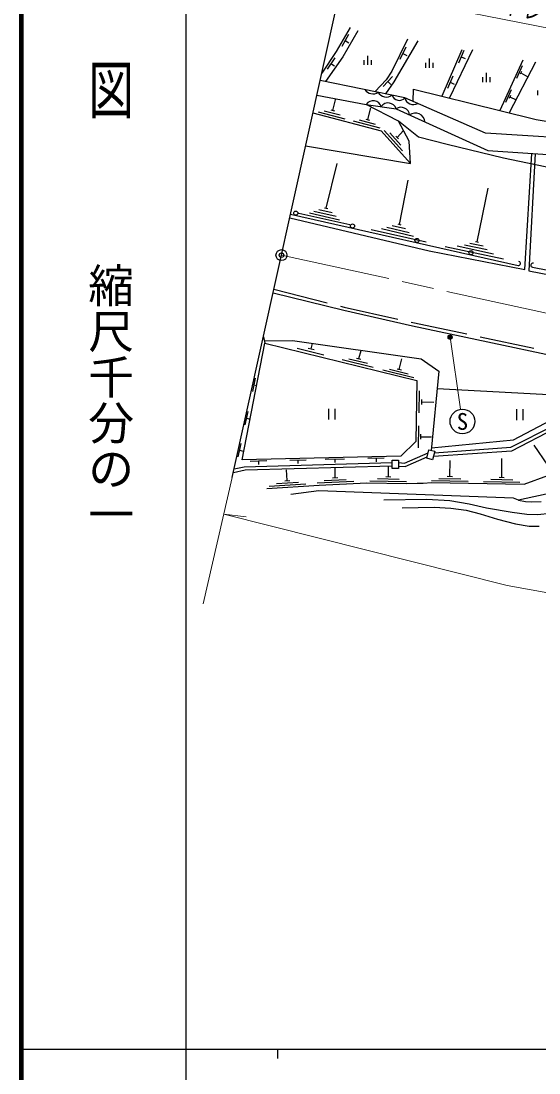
# Model space of a CAD drawing. Units: millimetres at full size, sheet at 1:1000; details may follow other scales. Extents: x 40000 to 680000, y 20000 to 380000.
# Drawn here: x 40000 to 96574, y 202409 to 317406 of the extents above; entities that cross this region are included whole.
import ezdxf
from ezdxf.enums import TextEntityAlignment as Align

# ---------------------------------------------------------------- set-up
doc = ezdxf.new("R2010")
doc.units = ezdxf.units.MM
doc.header["$LTSCALE"] = 1000
doc.header["$PDMODE"] = 32
doc.header["$PDSIZE"] = 500
doc.linetypes.add('CHAIN', pattern=[18.5, 12, -1.5, 3.5, -1.5])
doc.linetypes.add('DASHED', pattern=[7.5, 6, -1.5])
for name, color, linetype, lineweight in [('M-BGD', 7, 'Continuous', 25), ('M-BMK', 2, 'CHAIN', 13), ('M-BMK-OTRS', 5, 'Continuous', 25), ('M-BMK-SRVR', 3, 'Continuous', 25), ('M-STR-HTXT', 7, 'Continuous', 13), ('M-STR-STRC', 7, 'Continuous', 25), ('M-TTL', 2, 'Continuous', 140), ('M-TTL-BAND', 7, 'Continuous', 25)]:
    doc.layers.add(name, color=color, linetype=linetype, lineweight=lineweight)
doc.layers.add('M-OTRS', color=6, linetype='Continuous')
doc.styles.add('@ＭＳ ゴシック', font='')
doc.styles.add('ＭＳ ゴシック', font='')
doc.styles.get('@ＭＳ ゴシック').set_extended_font_data('@MS Gothic')
doc.styles.get('ＭＳ ゴシック').set_extended_font_data('MS Gothic')

msp = doc.modelspace()

# ---------------------------------------------------------------- hatches: boundary and pattern name
at = {"layer": 'M-STR-HTXT'}
msp.add_hatch(color=256, dxfattribs=at).paths.add_polyline_path([(87082, 282965, -1), (86643, 282726, -1)])

# ---------------------------------------------------------------- linework, layer by layer
at = {"layer": 'M-BGD'}
for p, q in [((75781, 315920), (75030, 314621)), ((75406, 315270), (75821, 315030)), ((82037, 314537), (81388, 313184)), ((88149, 314271), (85972, 309205)), ((89306, 314271), (86795, 309001)), ((88373, 314185), (87781, 312807)), ((74260, 313382), (73424, 312137)), ((77488, 312618), (77488, 313140)), ((77888, 312618), (77888, 313614)), ((78288, 312618), (78288, 313140)), ((81712, 313860), (82145, 313653)), ((84231, 312305), (84231, 312828)), ((84631, 312305), (84631, 313301)), ((85031, 312305), (85031, 312828)), ((88077, 313496), (88518, 313306)), ((94823, 313115), (92319, 307628)), ((96197, 312898), (93339, 307373)), ((73842, 312759), (74241, 312491)), ((90834, 310741), (90834, 311737)), ((94739, 312497), (94116, 311133)), ((94664, 311899), (94519, 311581)), ((94592, 311740), (95372, 311303)), ((80574, 311351), (79543, 310262)), ((80059, 310807), (80407, 310476)), ((87175, 311396), (86583, 310017)), ((86879, 310707), (87320, 310517)), ((90434, 310741), (90434, 311264)), ((91234, 310741), (91234, 311264)), ((93541, 309871), (92918, 308507)), ((96448, 309289), (96448, 309811)), ((74049, 307628), (74391, 308934)), ((93466, 309273), (93320, 308955)), ((93393, 309114), (94078, 308802)), ((72461, 307486), (75363, 306726)), ((73110, 307595), (74851, 307139)), ((73846, 307681), (74252, 307575)), ((77876, 306625), (78218, 307931)), ((76289, 306483), (79191, 305723)), ((76937, 306592), (78679, 306136)), ((77673, 306679), (78080, 306572)), ((79669, 305433), (81679, 303206)), ((80272, 305168), (81478, 303832)), ((80934, 304837), (81216, 304525)), ((81075, 304681), (81780, 305428)), ((73336, 296937), (74531, 301837)), ((81329, 295178), (82301, 300020)), ((89808, 293266), (91018, 299124)), ((72537, 296814), (73999, 296476)), ((73165, 296977), (73506, 296898)), ((69440, 296297), (94294, 290687)), ((70343, 296406), (75929, 295166)), ((71495, 296440), (74771, 295681)), ((71983, 296635), (74418, 296071)), ((78231, 294626), (84237, 293265)), ((79380, 294719), (82860, 293887)), ((79974, 294886), (82405, 294304)), ((80530, 295061), (81989, 294712)), ((81159, 295219), (81499, 295138)), ((89637, 293303), (89979, 293229)), ((86326, 292762), (92695, 291409)), ((87635, 292814), (91602, 291958)), ((88460, 292943), (90904, 292416)), ((89012, 293131), (90478, 292815)), ((71689, 281573), (71835, 282163)), ((70161, 281641), (73074, 280922)), ((71350, 281657), (72029, 281489)), ((76897, 280503), (77158, 281388)), ((75068, 280399), (78466, 279560)), ((75812, 280493), (77851, 279990)), ((76659, 280562), (77134, 280445)), ((81322, 279318), (81609, 280483)), ((65589, 278364), (65265, 276899)), ((79508, 279272), (82906, 278433)), ((80245, 279337), (82284, 278833)), ((81084, 279377), (81560, 279259)), ((65427, 277631), (65739, 277571)), ((83501, 276974), (83460, 274575)), ((83755, 276050), (83745, 275490)), ((73583, 275022), (73583, 273849)), ((74283, 275022), (74283, 273849)), ((83750, 275770), (85100, 275747)), ((94129, 274960), (94129, 273786)), ((94829, 274960), (94829, 273786)), ((64786, 274733), (64463, 273268)), ((64625, 274001), (65021, 273894)), ((83405, 273163), (83364, 270763)), ((83630, 272239), (83620, 271679)), ((83625, 271959), (84825, 271938)), ((64010, 271220), (63686, 269755)), ((63848, 270487), (64258, 270397)), ((97561, 268851), (96063, 271035)), ((66835, 269313), (65036, 269271)), ((65935, 269292), (65944, 268932)), ((71143, 269413), (69344, 269371)), ((70244, 269392), (70252, 269032)), ((75329, 269511), (73229, 269462)), ((74279, 269487), (74287, 269127)), ((79675, 269613), (77876, 269571)), ((78775, 269592), (78784, 269232)), ((86834, 267628), (86882, 269348)), ((92509, 267525), (92518, 269587)), ((69081, 267161), (68999, 268359)), ((74317, 267480), (74309, 268597)), ((80126, 267597), (80147, 268755)), ((67119, 266546), (71109, 266819)), ((67900, 266840), (70295, 267004)), ((68802, 267142), (69361, 267180)), ((72341, 266907), (76337, 267094)), ((73129, 267184), (75527, 267296)), ((74037, 267467), (74596, 267493)), ((78118, 267153), (82117, 267080)), ((78922, 267379), (81321, 267335)), ((79846, 267602), (80406, 267592)), ((84826, 267185), (88825, 267112)), ((85630, 267410), (88030, 267366)), ((86554, 267633), (87114, 267623)), ((90501, 267081), (94500, 267009)), ((91305, 267307), (93705, 267263)), ((92230, 267530), (92789, 267520))]:
    msp.add_line(p, q, dxfattribs=at)
for points in [[(75957, 316703), (74439, 314078), (72847, 311708)], [(76776, 316342), (75138, 313476), (73264, 310781)], [(82198, 315427), (80511, 311911), (79884, 310972), (78668, 309688)], [(83330, 315258), (80728, 310755), (79808, 309457)], [(108775, 306243), (107601, 306339), (103455, 304350), (90754, 305140), (81935, 309027), (72669, 310902)], [(82846, 308626), (82876, 309974), (92319, 307628), (96284, 306637), (99501, 306081), (102138, 306256), (110313, 310309)], [(71091, 303764), (82551, 301837), (82385, 304287), (81226, 306473), (77713, 308294)], [(72318, 309316), (77713, 308294), (80979, 307812), (90991, 303245), (104064, 302395), (108330, 304355)], [(71885, 307357), (79328, 305408), (82551, 301837)], [(96159, 302909), (95487, 290090), (111829, 286944), (123364, 284928), (123226, 285498), (103565, 300144), (92690, 302433), (86560, 303923), (83413, 304718), (81226, 306473)], [(69352, 295901), (84575, 292289), (95049, 290242), (95782, 302933)], [(95882, 290488), (110361, 287659), (122415, 285598)], [(67538, 287695), (75257, 285787), (82769, 284074), (106743, 278973), (121319, 276248), (124407, 275020)], [(66473, 282880), (66644, 282200), (83250, 278100), (83136, 271433), (81491, 269835), (64148, 269430), (66644, 282200)], [(66580, 282455), (69659, 282480), (83697, 280480), (85649, 279122), (84798, 270469)], [(85462, 277224), (106424, 276101), (123592, 274486)], [(85155, 270215), (93486, 270820), (98280, 273226), (111990, 273573), (117181, 272544), (121706, 273250), (124407, 275020)], [(124830, 274485), (122637, 272458), (120014, 271281), (116386, 270967), (111926, 270951), (107717, 270841), (104403, 269617), (100791, 267566), (98205, 265874), (94357, 265043), (93807, 265247), (72544, 266047), (69470, 265650)], [(84821, 270744), (93808, 271613), (97862, 273787), (111954, 273990), (116691, 273239), (121706, 273250)], [(124382, 274720), (121769, 272976), (116988, 272264), (111988, 273195), (98347, 272858), (93568, 270400), (85049, 269804)], [(66865, 266288), (72554, 266677), (77756, 266920), (82110, 266841), (83287, 266875), (83924, 266899), (84821, 266945), (94942, 266760), (97554, 267733), (100228, 269677), (107545, 271839), (111872, 272082), (115020, 271705), (118978, 271830), (121769, 272976)], [(63282, 268445), (64372, 268671), (80539, 269144)], [(81229, 269163), (81886, 269084), (84476, 270201)], [(81229, 268756), (81975, 268696), (84362, 269759)], [(63195, 268053), (64495, 268330), (80539, 268766)], [(79620, 265069), (84314, 265148), (86837, 265007), (88934, 264610), (90861, 264185), (93638, 263704), (95242, 263489), (96405, 263471), (97823, 263617)], [(94357, 265043), (95113, 264865), (95721, 264831), (96802, 264899)], [(81615, 264183), (85136, 264252), (86941, 264160), (88633, 263932), (90165, 263521), (92039, 262949), (94028, 262424), (95514, 262196), (96588, 262173)]]:
    msp.add_lwpolyline(points, dxfattribs=at)
at = {"layer": 'M-BGD', "linetype": 'DASHED'}
msp.add_lwpolyline([(67623, 288078), (75305, 286144), (82810, 284453), (106854, 279351), (121419, 276584), (124437, 275385)], dxfattribs=at)
at = {"layer": 'M-BGD'}
for points in [[(84561, 270531), (85195, 270367), (84958, 269453), (84325, 269616)], [(80539, 269401), (81229, 269401), (81229, 268493), (80539, 268493)]]:
    msp.add_lwpolyline(points, close=True, dxfattribs=at)
for centre in [(70011, 296399), (76210, 294999), (83252, 293410), (89152, 292078)]:
    msp.add_circle(centre, 225, dxfattribs=at)
for centre, radius, start, end in [((78432, 310480), 1034, 213.41486, 303.71217), ((79897, 310118), 1021, 209.23899, 307.88804), ((78473, 307786), 914, 16.98985, 146.21598), ((80104, 307538), 917, 17.41103, 145.7948), ((81305, 309542), 814, 196.3417, 320.78533), ((82852, 309197), 932, 190.51281, 301.91433), ((81512, 307033), 944, 6.58732, 124.36582), ((83071, 306292), 1052, 4.76036, 126.19277), ((94343, 290906), 225, 257.27994, 77.27994), ((95925, 290709), 225, 78.94243, 258.94243)]:
    msp.add_arc(centre, radius, start, end, dxfattribs=at)
at = {"layer": 'M-BMK'}
msp.add_lwpolyline([(68449, 291814), (99004, 285118), (125045, 280397), (150934, 276454), (166737, 274499), (187009, 272585), (200498, 271805), (208770, 272061), (223721, 272920)], dxfattribs=at)
at = {"layer": 'M-BMK-OTRS'}
msp.add_line((63073, 267500), (74597, 319624), dxfattribs=at)
at = {"layer": 'M-BMK-SRVR'}
msp.add_circle((68449, 291814), 600, dxfattribs=at)
at = {"layer": 'M-OTRS'}
msp.add_point((68449, 291814), dxfattribs=at)
at = {"layer": 'M-STR-HTXT'}
for p, q in [((86863, 282845), (88020, 274968)), ((63073, 267500), (59905, 253679)), ((62152, 263481), (64593, 263220))]:
    msp.add_line(p, q, dxfattribs=at)
for points in [[(74929, 321106), (105062, 315169), (130040, 310214)], [(62152, 263481), (93115, 255697), (120110, 250803), (146833, 246733), (163484, 244673), (184518, 241743), (200455, 240560), (214056, 239905), (228664, 240308), (241761, 242372), (252894, 245544), (263145, 249724), (272918, 254859), (281431, 260548), (287549, 265170), (294438, 271609), (302040, 279708), (309844, 290693), (313529, 297113)]]:
    msp.add_lwpolyline(points, dxfattribs=at)
msp.add_circle((86863, 282845), 250, dxfattribs=at)
at = {"layer": 'M-STR-STRC'}
msp.add_circle((88216, 273633), 1350, dxfattribs=at)
at = {"layer": 'M-TTL'}
msp.add_line((40000, 380000), (40000, 20000), dxfattribs=at)
at = {"layer": 'M-TTL-BAND'}
for p, q in [((58000, 370000), (58000, 20000)), ((40000, 205000), (579000, 205000)), ((68000, 205000), (68000, 204000))]:
    msp.add_line(p, q, dxfattribs=at)

# ---------------------------------------------------------------- texts
at = {"layer": 'M-STR-HTXT', "style": 'ＭＳ ゴシック', "width": 0.8}
msp.add_text('ガードレール\u3000L=55.0', height=1833, rotation=348.616, dxfattribs=at).set_placement((98543, 316489), align=Align.BOTTOM_CENTER)
at = {"layer": 'M-STR-STRC', "style": 'ＭＳ ゴシック'}
msp.add_text('S', height=1833, dxfattribs=at).set_placement((88216, 273633), align=Align.MIDDLE_CENTER)
at = {"layer": 'M-TTL-BAND', "style": '@ＭＳ ゴシック', "width": 1.4}
msp.add_text('平  面  図', height=3666, rotation=270, dxfattribs=at).set_placement((49777, 306475), align=Align.MIDDLE_RIGHT)
at = {"layer": 'M-TTL-BAND', "style": '@ＭＳ ゴシック'}
msp.add_text('縮尺千分の一', height=3666, rotation=270, dxfattribs=at).set_placement((49777, 261030), align=Align.MIDDLE_RIGHT)

doc.saveas('drawing.dxf')
